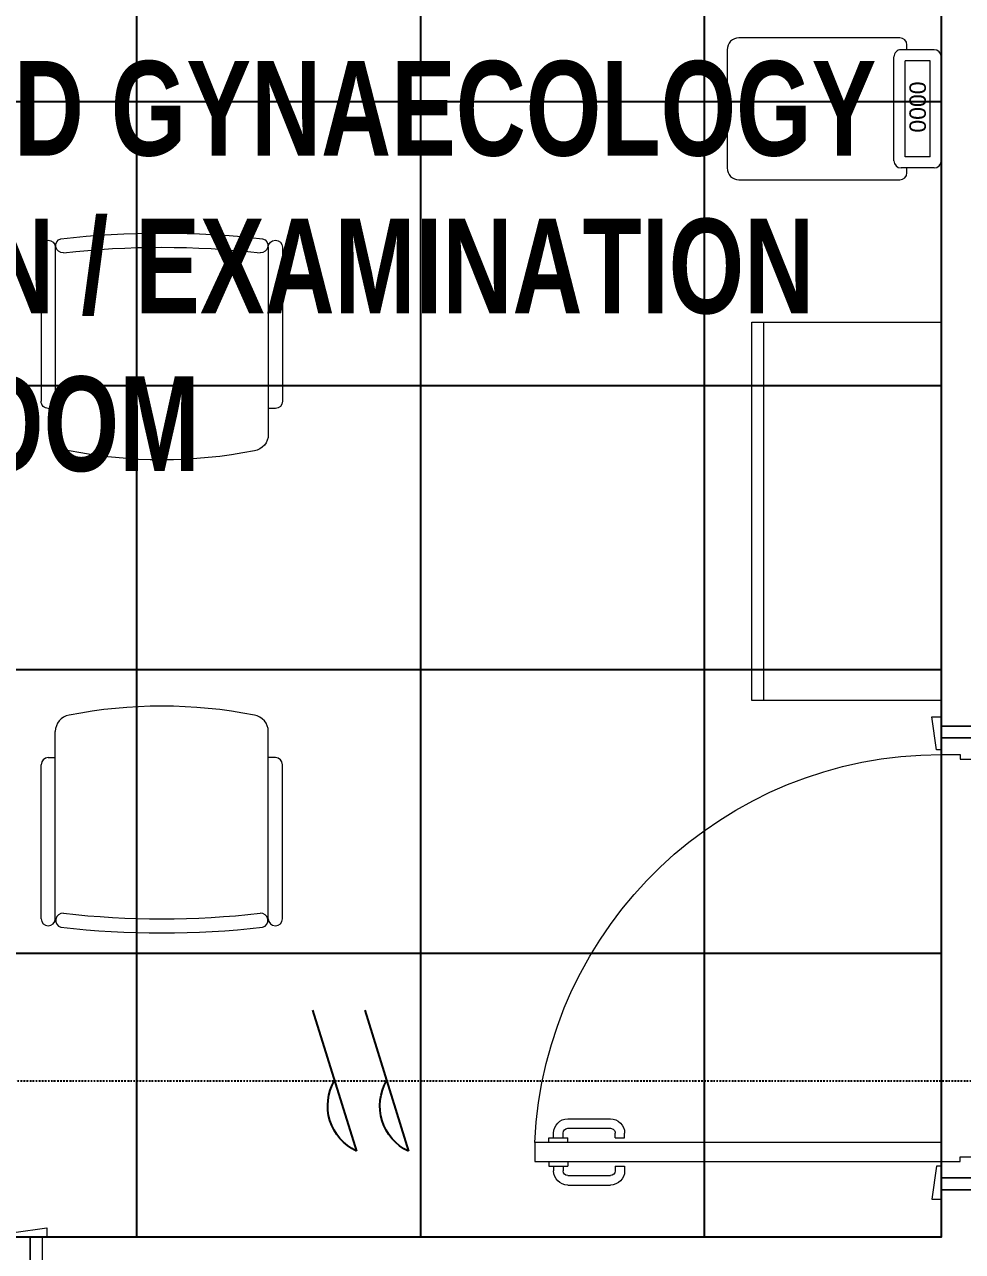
# Model space of a CAD drawing. Extents: x -560814 to 57327, y -29287 to 19916.
# Drawn here: x 21939 to 23921, y -6840 to -4247 of the extents above; entities that cross this region are included whole.
import ezdxf

# ---------------------------------------------------------------- set-up
doc = ezdxf.new("R2010")
doc.units = 0
doc.header["$LTSCALE"] = 0.25
doc.linetypes.add('DASHDOT', pattern=[25.4, 12.7, -6.35, 0, -6.35])
for name, color, linetype in [('0 @ 50', 7, 'Continuous'), ('01-First Floor$0$FALSE CEILING', 251, 'Continuous'), ('01-First Floor$0$TME-NON MEDICAL FURNITURE', 242, 'Continuous'), ('T-WIRE', 140, 'Continuous')]:
    doc.layers.add(name, color=color, linetype=linetype)
for name, color, linetype, lineweight in [('01-First Floor$0$72_EGR_BASE_TEXT', 252, 'Continuous', 5), ('01-First Floor$0$LOADING', 253, 'Continuous', 5), ('01-First Floor$0$Walls', 251, 'Continuous', 5), ('01-First Floor$0$Wooden Joinery', 251, 'Continuous', 5), ('E-LITE-CLNG-CNDT', 6, 'DASHDOT', 35), ('T-DATA-CLNG-COND', 51, 'DASHDOT', 25)]:
    doc.layers.add(name, color=color, linetype=linetype, lineweight=lineweight)
doc.styles.add('01-First Floor$0$Standard', font='arial.ttf')
doc.styles.add('01-First Floor$0$X3G_ENTITY_9EC9', font='swisscl.ttf', dxfattribs={"height": 0.2})

# ---------------------------------------------------------------- blocks, each defined once
blk = doc.blocks.new('01-First Floor$0$A$C72370EFE')
at = {"layer": '01-First Floor$0$Wooden Joinery'}
for p, q in [((-0.01, -0.04), (-0.02, -0.04)), ((-0.01, -0.03), (-0.01, -0.07)), ((0, -0.03), (-0.01, -0.03)), ((0.04, -0.03), (0.05, -0.03)), ((0.05, -0.03), (0.05, -0.07)), ((0.05, -0.04), (0.06, -0.04)), ((-0.05, -0.07), (-0.05, -0.16)), ((-0.03, -0.07), (-0.03, -0.16)), ((-0.01, -0.06), (-0.02, -0.06)), ((0, -0.07), (-0.01, -0.07)), ((0.04, -0.07), (0.05, -0.07)), ((0.05, -0.06), (0.06, -0.06)), ((0.07, -0.07), (0.07, -0.16)), ((0.09, -0.07), (0.09, -0.16)), ((-0.01, -0.17), (-0.02, -0.17)), ((-0.01, -0.17), (-0.01, -0.19)), ((0.05, -0.17), (0.06, -0.17)), ((0.05, -0.17), (0.05, -0.19)), ((-0.01, -0.19), (-0.02, -0.19)), ((0.05, -0.19), (0.06, -0.19))]:
    blk.add_line(p, q, dxfattribs=at)
for centre, radius, start, end in [((-0.02, -0.07), 0.03, 90, 180), ((0.06, -0.07), 0.03, 0, 90), ((-0.02, -0.07), 0.01, 90, 180), ((0.06, -0.07), 0.01, 0, 90), ((-0.02, -0.16), 0.03, 180, 270), ((-0.02, -0.16), 0.01, 180, 270), ((0.06, -0.16), 0.01, 270, 0), ((0.06, -0.16), 0.03, 270, 0)]:
    blk.add_arc(centre, radius, start, end, dxfattribs=at)
blk = doc.blocks.new('01-First Floor$0$A$C5DAD61B4')
at = {"layer": '01-First Floor$0$Wooden Joinery'}
for points in [[(80, 959.1), (80, 969.1), (10, 979.1), (10, 959.1)], [(940, 959.1), (940, 969.1), (1010, 979.1), (1010, 959.1)], [(70, 859.1), (70, 849.1), (0, 839.1), (0, 859.1)], [(120, 859.1), (120, 0), (80, 0), (80, 859.1)], [(950, 859.1), (950, 849.1), (1020, 839.1), (1020, 859.1)]]:
    blk.add_lwpolyline(points, close=True, dxfattribs=at)
for points in [[(45, 859.1), (45, 959.1), (20, 959.1), (20, 859.1), (45, 859.1)], [(45, 859.1), (80, 859.1), (80, 899.1), (90, 899.1), (90, 959.1), (45, 959.1), (45, 859.1)], [(975, 859.1), (940, 859.1), (940, 899.1), (930, 899.1), (930, 959.1), (975, 959.1), (975, 859.1)], [(975, 859.1), (975, 959.1), (1000, 959.1), (1000, 859.1), (975, 859.1)]]:
    blk.add_lwpolyline(points, dxfattribs=at)
blk.add_arc((80, 859.1), 860, 272.666, 0, dxfattribs=at)
at = {"layer": '01-First Floor$0$Wooden Joinery', "xscale": 999.9999999998854, "yscale": 999.9999999998854, "zscale": 999.9999999998854, "rotation": 180}
blk.add_blockref('01-First Floor$0$A$C72370EFE', (120, 0), dxfattribs=at)
blk = doc.blocks.new('01-First Floor$0$GF21016-P')
at = {"layer": '01-First Floor$0$LOADING', "extrusion": (-1.24384e-09, -1.20261e-09, -1)}
for p, q in [((0.0128, 0.0179), (0.0128, 0.4136)), ((0.4628, 0.0179), (0.4628, 0.4136)), ((-0.0172, 0.0179), (-0.0172, 0.3435)), ((-0.0022, 0.3585), (0.0128, 0.3585)), ((0.4778, 0.3585), (0.4628, 0.3585)), ((0.4928, 0.0179), (0.4928, 0.3435)), ((0.4778, 0.0029), (0.4778, 0.0029))]:
    blk.add_line(p, q, dxfattribs=at)
for centre, radius, start, end in [((-0.2378, -0.5362), 1.0036, 78.7568, 101.2432), ((-0.0478, 0.4136), 0.035, 0, 80.6557), ((-0.4278, 0.4136), 0.035, 99.3443, 180), ((0.0022, 0.3435), 0.015, 0, 90), ((-0.4778, 0.3435), 0.015, 90, 180), ((-0.0284, 0.0145), 0.015, 284.3864, 95.5209), ((-0.2378, 1.8928), 1.8749, 263.6341, 276.3659), ((-0.4471, 0.0145), 0.015, 84.4791, 255.6136), ((0.0022, 0.0179), 0.015, 270, 0), ((0.0022, 0.0179), 0.015, 180, 270), ((-0.2378, 1.8734), 1.8855, 263.5119, 276.4881), ((-0.4778, 0.0179), 0.015, 270, 0), ((-0.4778, 0.0179), 0.015, 180, 270)]:
    blk.add_arc(centre, radius, start, end, dxfattribs=at)
blk = doc.blocks.new('01-First Floor$0$GF21027-P')
at = {"layer": '01-First Floor$0$LOADING'}
for p, q in [((0.4, 0.4), (-0.4, 0.4)), ((-0.4, 0.4), (-0.4, 0)), ((0.4, 0), (0.4, 0.4)), ((-0.4, 0.025), (0.4, 0.025)), ((-0.4, 0), (0.4, 0))]:
    blk.add_line(p, q, dxfattribs=at)
blk = doc.blocks.new('01-First Floor$0$HF13461A-P')
at = {"layer": '01-First Floor$0$LOADING'}
for p, q in [((0.2579, 0.4503), (0.0379, 0.4503)), ((0.0229, 0.4353), (0.0229, 0.3653)), ((0.2493, 0.4266), (0.0466, 0.4266)), ((0.0466, 0.4266), (0.0466, 0.3739)), ((0.2493, 0.4266), (0.2493, 0.3739)), ((0.2729, 0.4353), (0.2729, 0.3653)), ((0.0229, 0.3778), (0.0129, 0.3778)), ((0.2493, 0.3739), (0.0466, 0.3739)), ((0.2829, 0.3778), (0.2729, 0.3778)), ((-0.0021, 0.3628), (-0.0021, 0.0228)), ((0.2579, 0.3503), (0.0379, 0.3503)), ((0.2979, 0.0228), (0.2979, 0.3628)), ((0.0229, -0.0022), (0.2729, -0.0022))]:
    blk.add_line(p, q, dxfattribs=at)
for centre, radius, start, end in [((0.0379, 0.4353), 0.015, 90, 180), ((0.2579, 0.4353), 0.015, 0, 90), ((0.0129, 0.3628), 0.015, 90, 180), ((0.0379, 0.3653), 0.015, 180, 270), ((0.2579, 0.3653), 0.015, 270, 0), ((0.2829, 0.3628), 0.015, 0, 90), ((0.0229, 0.0228), 0.025, 180, 270), ((0.2729, 0.0228), 0.025, 270, 0)]:
    blk.add_arc(centre, radius, start, end, dxfattribs=at)
at = {"layer": '01-First Floor$0$LOADING', "style": '01-First Floor$0$Standard'}
blk.add_text('0000', height=0.03477, dxfattribs=at).set_placement((0.0901, 0.3829))
blk = doc.blocks.new('01-First Floor')
at = {"layer": '01-First Floor$0$FALSE CEILING', "linetype": 'Continuous'}
for p, q in [((22176, -6810), (22176, -2810)), ((22776, -6810), (22776, -2810)), ((23376, -6810), (23376, -2810)), ((20376, -4410), (23876, -4410)), ((20376, -5010), (23876, -5010)), ((20376, -5610), (23876, -5610)), ((20376, -6210), (23876, -6210))]:
    blk.add_line(p, q, dxfattribs=at)
at = {"layer": '01-First Floor$0$FALSE CEILING'}
blk.add_lwpolyline([(20376, -2810), (23876, -2810), (23876, -6810), (20376, -6810)], close=True, dxfattribs=at)
at = {"layer": '01-First Floor$0$Walls'}
for p, q in [((23876, -3411.9), (23876, -5730)), ((23876, -5730), (23976, -5730)), ((23876, -6710), (23876, -6810)), ((23876, -6710), (23976, -6710)), ((21976, -6810), (23876, -6810))]:
    blk.add_line(p, q, dxfattribs=at)
at = {"layer": '01-First Floor$0$LOADING', "lineweight": 0, "xscale": 1000, "yscale": 1000, "zscale": 1000, "rotation": 270}
blk.add_blockref('01-First Floor$0$HF13461A-P', (23425.7, -4277.3, -0.1), dxfattribs=at)
at = {"layer": '01-First Floor$0$LOADING', "color": 1, "xscale": -1000, "yscale": 1000, "zscale": 1000, "rotation": 269.9999999790882}
blk.add_blockref('01-First Floor$0$GF21027-P', (23476, -5275.9, -0.1), dxfattribs=at)
at = {"layer": '01-First Floor$0$TME-NON MEDICAL FURNITURE', "color": 1, "extrusion": (-4.75185e-05, 1.86519e-05, 1), "xscale": 1000.000000000005, "yscale": 1000.000000000005, "zscale": -1000.000000000001, "rotation": 179.9999749532385}
blk.add_blockref('01-First Floor$0$GF21016-P', (22466.7, -4699.9, -1.3), dxfattribs=at)
at = {"layer": '01-First Floor$0$TME-NON MEDICAL FURNITURE', "color": 1, "extrusion": (-4.75185e-05, -1.86519e-05, 1), "xscale": -1000.000000000005, "yscale": 1000.000000000005, "zscale": -1000.000000000005, "rotation": 2.504676146486417e-05}
blk.add_blockref('01-First Floor$0$GF21016-P', (22466.7, -6155, -1.1), dxfattribs=at)
at = {"layer": '01-First Floor$0$Wooden Joinery', "xscale": -1, "rotation": 270}
blk.add_blockref('01-First Floor$0$A$C5DAD61B4', (23016.9, -6730), dxfattribs=at)
at = {"layer": '01-First Floor$0$Wooden Joinery', "xscale": -1}
blk.add_blockref('01-First Floor$0$A$C5DAD61B4', (21996, -7769.1), dxfattribs=at)
at = {"layer": '01-First Floor$0$72_EGR_BASE_TEXT', "insert": (21990.5, -4324.1, 0), "char_height": 200, "width": 3714.666, "attachment_point": 2, "style": '01-First Floor$0$X3G_ENTITY_9EC9'}
blk.add_mtext('{\\fSwis721 LtCn BT|b1|i0|c0|p34;OBSTETRICS AND GYNAECOLOGY CONSULTATION / EXAMINATION ROOM}', dxfattribs=at)
blk = doc.blocks.new('W-TEL')
blk.add_line((-66, -212.7), (66, 212.7))
blk.add_arc((130.7, 76), 151.2, 115.3301, 210.179)
blk = doc.blocks.new('*U107')
at = {"layer": 'T-WIRE', "xscale": -0.006999999999825377, "yscale": 0.006999999999970897, "zscale": 0.006999999999999999}
for p in [(0, 0), (1.102, -0.003)]:
    blk.add_blockref('W-TEL', p, dxfattribs=at)

msp = doc.modelspace()

# ---------------------------------------------------------------- linework, layer by layer
at = {"layer": 'T-DATA-CLNG-COND'}
msp.add_lwpolyline([(20679.1, -6479.4), (24026, -6479.4)], dxfattribs=at)

# ---------------------------------------------------------------- block references
at = {"layer": '0 @ 50', "xscale": 100, "yscale": 100, "zscale": 100, "rotation": 180}
msp.add_blockref('*U107', (22704, -6479.4), dxfattribs=at)
at = {"layer": 'E-LITE-CLNG-CNDT'}
msp.add_blockref('01-First Floor', (0, 0), dxfattribs=at)

doc.saveas('drawing.dxf')
